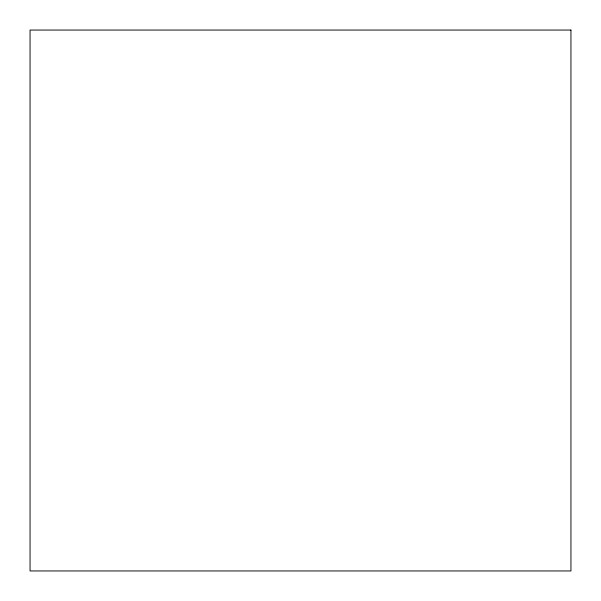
<?xml version="1.0" encoding="UTF-8"?>
<svg xmlns="http://www.w3.org/2000/svg" width="601" height="601" viewBox="0 0 601 601"><rect width="100%" height="100%" fill="white"/><g stroke="black" fill="none" stroke-linecap="round" stroke-linejoin="round"><path stroke-width="0.9" d="M570.95 30.05L30.05 30.05L30.05 570.95L570.95 570.95L570.95 30.05"/></g></svg>
